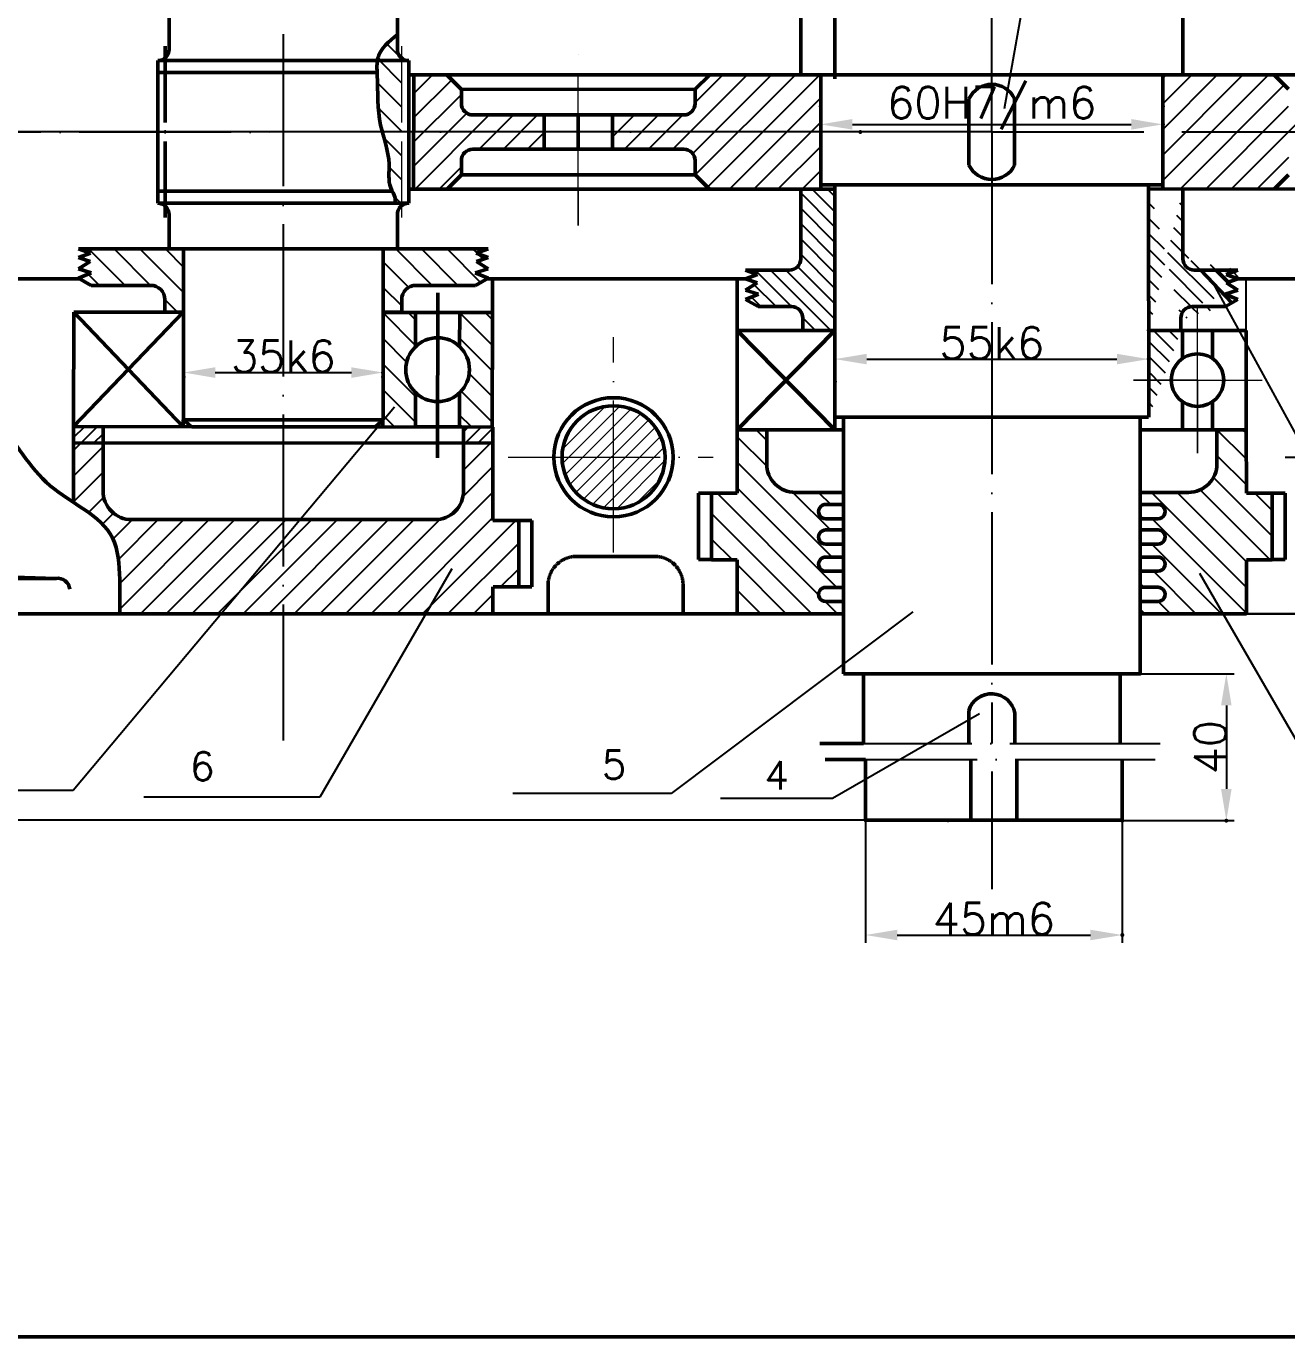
# Model space of a CAD drawing. Header units: millimetres. Extents: x -2231 to 8785, y -478 to 13097.
# Drawn here: x 9 to 1999, y -478 to 1590 of the extents above; entities that cross this region are included whole.
import ezdxf

# ---------------------------------------------------------------- set-up
doc = ezdxf.new("R2010")
doc.units = ezdxf.units.MM
doc.linetypes.add('ACAD_ISO04W100', pattern=[30, 24, -3, 0, -3])
doc.layers.add('11', color=7, linetype='Continuous')
doc.styles.get("Standard").update_dxf_attribs({"font": 'txt', "bigfont": 'gbcbig.shx'})
doc.dimstyles.new('ISO-25', dxfattribs={"dimtxt": 50, "dimasz": 50, "dimexe": 12.5, "dimexo": 0.625, "dimtad": 1, "dimtxsty": 'Standard', "dimcen": 2.5, "dimadec": 0, "dimazin": 0, "dimtfac": 1, "dimtmove": 0, "dimatfit": 3, "dimfxl": 1, "dimarcsym": 0})
pattern_1 = [(45, (-1785.777, 222.9), (-20.20558, 20.20558), [])]
pattern_2 = [(135, (-1785.777, 222.9), (-12.123346, -12.123346), [])]
pattern_3 = [(135, (-1785.777, 222.9), (-20.20558, -20.20558), [])]
pattern_4 = [(45, (-1785.777, 222.9), (-10.10279, 10.10279), [])]

# ---------------------------------------------------------------- blocks, each defined once
blk = doc.blocks.new('*D9')
at = {"color": 0, "lineweight": -2, "ltscale": 5, "transparency": 16777216}
for p, q in [((301, 2367.4), (-1380.7, 2367.4)), ((-1368.2, 2317.4), (-1368.2, 1473.3)), ((-1125.3, 1423.3), (-1380.7, 1423.3))]:
    blk.add_line(p, q, dxfattribs=at)
at = {"color": 0, "lineweight": 50, "ltscale": 5, "transparency": 16777216}
for points in [[(-1376.6, 2317.4), (-1359.9, 2317.4), (-1368.2, 2367.4)], [(-1376.6, 1473.3), (-1359.9, 1473.3), (-1368.2, 1423.3)]]:
    blk.add_solid(points, dxfattribs=at)
at = {"layer": '11', "color": 0, "lineweight": 50, "ltscale": 5, "transparency": 16777216}
for p in [(301.7, 2367.4), (-1368.2, 1423.3), (-1124.7, 1423.3)]:
    blk.add_point(p, dxfattribs=at)
at = {"color": 0, "ltscale": 5, "transparency": 16777216, "insert": (-1393.9, 1895.3), "char_height": 50, "attachment_point": 5, "rotation": 90}
blk.add_mtext('135', dxfattribs=at)
blk = doc.blocks.new('*D10')
at = {"color": 0, "lineweight": -2, "ltscale": 5, "transparency": 16777216}
for p, q in [((1324.9, 1423.6), (-1378.5, 1423.6)), ((-1366, 387.4), (-1366, 1373.6)), ((1463.6, 337.4), (-1378.5, 337.4))]:
    blk.add_line(p, q, dxfattribs=at)
at = {"color": 0, "lineweight": 50, "ltscale": 5, "transparency": 16777216}
for points in [[(-1374.3, 1373.6), (-1357.7, 1373.6), (-1366, 1423.6)], [(-1374.3, 387.4), (-1357.7, 387.4), (-1366, 337.4)]]:
    blk.add_solid(points, dxfattribs=at)
at = {"layer": '11', "color": 0, "lineweight": 50, "ltscale": 5, "transparency": 16777216}
for p in [(-1366, 1423.6), (1325.5, 1423.6), (1464.2, 337.4)]:
    blk.add_point(p, dxfattribs=at)
at = {"color": 0, "ltscale": 5, "transparency": 16777216, "insert": (-1391.6, 880.5), "char_height": 50, "attachment_point": 5, "rotation": 90}
blk.add_mtext('160', dxfattribs=at)
blk = doc.blocks.new('*D12')
at = {"color": 0, "lineweight": -2, "ltscale": 5, "transparency": 16777216}
for p, q in [((1333.9, 336.8), (1333.9, 143.8)), ((1738.9, 336.8), (1738.9, 143.8)), ((1383.9, 156.3), (1688.9, 156.3))]:
    blk.add_line(p, q, dxfattribs=at)
at = {"color": 0, "lineweight": 50, "ltscale": 5, "transparency": 16777216}
for points in [[(1383.9, 164.6), (1383.9, 148), (1333.9, 156.3)], [(1688.9, 164.6), (1688.9, 148), (1738.9, 156.3)]]:
    blk.add_solid(points, dxfattribs=at)
at = {"layer": '11', "color": 0, "lineweight": 50, "ltscale": 5, "transparency": 16777216}
for p in [(1333.9, 337.4), (1738.9, 337.4), (1738.9, 156.3)]:
    blk.add_point(p, dxfattribs=at)
at = {"color": 0, "ltscale": 5, "transparency": 16777216, "insert": (1536.4, 181.9), "char_height": 50, "attachment_point": 5}
blk.add_mtext('45m6', dxfattribs=at)
blk = doc.blocks.new('*D13')
at = {"color": 0, "lineweight": -2, "ltscale": 5, "transparency": 16777216}
for p, q in [((1767.8, 568.5), (1915.8, 568.5)), ((1903.3, 518.5), (1903.3, 386.9)), ((1739.5, 336.9), (1915.8, 336.9))]:
    blk.add_line(p, q, dxfattribs=at)
at = {"color": 0, "lineweight": 50, "ltscale": 5, "transparency": 16777216}
for points in [[(1894.9, 518.5), (1911.6, 518.5), (1903.3, 568.5)], [(1894.9, 386.9), (1911.6, 386.9), (1903.3, 336.9)]]:
    blk.add_solid(points, dxfattribs=at)
at = {"layer": '11', "color": 0, "lineweight": 50, "ltscale": 5, "transparency": 16777216}
for p in [(1767.2, 568.5), (1738.9, 336.9), (1903.3, 336.9)]:
    blk.add_point(p, dxfattribs=at)
at = {"color": 0, "ltscale": 5, "transparency": 16777216, "insert": (1877.6, 452.7), "char_height": 50, "attachment_point": 5, "rotation": 90}
blk.add_mtext('40', dxfattribs=at)
blk = doc.blocks.new('*D14')
at = {"color": 0, "lineweight": -2, "ltscale": 5, "transparency": 16777216}
for p, q in [((1780.7, 1109.7), (1780.7, 1052.6)), ((1285.7, 1030), (1285.7, 1077.6)), ((1335.7, 1065.1), (1730.7, 1065.1))]:
    blk.add_line(p, q, dxfattribs=at)
at = {"color": 0, "lineweight": 50, "ltscale": 5, "transparency": 16777216}
for points in [[(1335.7, 1073.4), (1335.7, 1056.8), (1285.7, 1065.1)], [(1730.7, 1073.4), (1730.7, 1056.8), (1780.7, 1065.1)]]:
    blk.add_solid(points, dxfattribs=at)
at = {"layer": '11', "color": 0, "lineweight": 50, "ltscale": 5, "transparency": 16777216}
for p in [(1780.7, 1110.3), (1780.7, 1065.1), (1285.7, 1029.3)]:
    blk.add_point(p, dxfattribs=at)
at = {"color": 0, "ltscale": 5, "transparency": 16777216, "insert": (1533.2, 1090.7), "char_height": 50, "attachment_point": 5}
blk.add_mtext('55k6', dxfattribs=at)
blk = doc.blocks.new('*D15')
at = {"color": 0, "lineweight": -2, "ltscale": 5, "transparency": 16777216}
for p, q in [((1263.1, 1463.5), (1263.1, 1423)), ((1803.2, 1463.5), (1803.2, 1423)), ((1313.1, 1435.5), (1753.2, 1435.5))]:
    blk.add_line(p, q, dxfattribs=at)
at = {"color": 0, "lineweight": 50, "ltscale": 5, "transparency": 16777216}
for points in [[(1313.1, 1443.9), (1313.1, 1427.2), (1263.1, 1435.5)], [(1753.2, 1443.9), (1753.2, 1427.2), (1803.2, 1435.5)]]:
    blk.add_solid(points, dxfattribs=at)
at = {"layer": '11', "color": 0, "lineweight": 50, "ltscale": 5, "transparency": 16777216}
for p in [(1263.1, 1464.1), (1803.2, 1464.1), (1803.2, 1435.5)]:
    blk.add_point(p, dxfattribs=at)
at = {"color": 0, "ltscale": 5, "transparency": 16777216, "insert": (1533.1, 1461.2), "char_height": 50, "attachment_point": 5}
blk.add_mtext('60H7/m6', dxfattribs=at)
blk = doc.blocks.new('*D19')
at = {"color": 0, "lineweight": -2, "ltscale": 5, "transparency": 16777216}
for p, q in [((257.6, 1037.7), (257.6, 1056.4)), ((572.6, 1037.7), (572.6, 1056.4)), ((307.6, 1043.9), (522.6, 1043.9))]:
    blk.add_line(p, q, dxfattribs=at)
at = {"color": 0, "lineweight": 50, "ltscale": 5, "transparency": 16777216}
for points in [[(307.6, 1052.2), (307.6, 1035.5), (257.6, 1043.9)], [(522.6, 1052.2), (522.6, 1035.5), (572.6, 1043.9)]]:
    blk.add_solid(points, dxfattribs=at)
at = {"layer": '11', "color": 0, "lineweight": 50, "ltscale": 5, "transparency": 16777216}
for p in [(257.6, 1037), (572.6, 1043.9), (572.6, 1037)]:
    blk.add_point(p, dxfattribs=at)
at = {"color": 0, "ltscale": 5, "transparency": 16777216, "insert": (415.1, 1069.5), "char_height": 50, "attachment_point": 5}
blk.add_mtext('35k6', dxfattribs=at)

msp = doc.modelspace()

# ---------------------------------------------------------------- hatches: boundary and pattern name
h = msp.add_hatch()
h.set_pattern_fill('ANSI31', color=256, scale=9, angle=90, style=0)
h.set_pattern_definition(pattern_3)
h.paths.add_polyline_path([(624.239, 1761.984, -0.20474379), (608.703, 1798.335, -0.20474379), (624.239, 1834.685), (624.239, 1888.722), (572.572, 1888.722), (572.572, 1878.057), (572.572, 1707.947), (624.239, 1707.947)])
h.paths.add_polyline_path([(745.42, 1888.722), (693.752, 1888.722), (693.752, 1834.685, -0.20474379), (709.289, 1798.335, -0.20474379), (693.752, 1761.984), (693.752, 1707.947), (745.42, 1707.947)])
h.paths.add_polyline_path([(623.926, 1138.827), (572.572, 1138.883), (572.572, 969.057), (572.071, 968.636), (572.059, 958.109), (623.726, 958.052), (623.786, 1012.089, -0.20445675), (608.29, 1048.401, -0.20503085), (623.866, 1084.79)])
h.paths.add_polyline_path([(693.379, 1084.713, -0.20445675), (708.875, 1048.401, -0.20503085), (693.299, 1012.012), (693.239, 957.975), (696.646, 957.972), (744.907, 957.918), (745.106, 1138.693), (693.439, 1138.75)])
h = msp.add_hatch()
h.set_pattern_fill('_USER', color=256, scale=27, angle=135, style=0, pattern_type=0)
h.set_pattern_definition([(135, (-1785.777, 222.9), (-19.09188, -19.09188), [])])
edge = h.paths.add_edge_path()
edge.add_line((595.072, 1554.057), (595.072, 1577.333))
edge.add_spline(control_points=[(595.072, 1577.333), (581.93, 1566.489), (567.245, 1554.372), (563.788, 1537.832), (563.522, 1536.057)], knot_values=[0, 0, 0, 0, 52.44302495, 58.59660514, 58.59660514, 58.59660514, 58.59660514], degree=3, periodic=0)
edge.add_line((563.522, 1536.057), (601.611, 1536.057))
edge.add_line((601.611, 1536.057), (601.611, 1540.177))
edge.add_arc((613.072, 1554.057), 18, 180, 230.454343, ccw=False)
edge = h.paths.add_edge_path()
edge.add_line((601.611, 1536.057), (563.522, 1536.057))
edge.add_spline(control_points=[(563.522, 1536.057), (562.439, 1528.828), (564.813, 1493.429), (563.112, 1456.17), (570.302, 1427.154), (571.259, 1423.557)], knot_values=[58.59660514, 58.59660514, 58.59660514, 58.59660514, 83.65531698, 171.44899081, 183.88219599, 183.88219599, 183.88219599, 183.88219599], degree=3, periodic=0)
edge.add_line((571.259, 1423.557), (601.611, 1423.557))
edge.add_line((601.611, 1423.557), (601.611, 1536.057))
edge = h.paths.add_edge_path()
edge.add_line((601.611, 1423.478), (588.142, 1423.476))
edge.add_line((588.142, 1423.476), (571.281, 1423.474))
edge.add_spline(control_points=[(571.281, 1423.474), (575.697, 1406.879), (585.673, 1378.318), (578.967, 1341.012), (592.261, 1322.625), (591.601, 1313.9), (591.386, 1311.057)], knot_values=[183.97742462, 183.97742462, 183.97742462, 183.97742462, 241.33927425, 283.01457457, 302.31722698, 311.64951297, 311.64951297, 311.64951297, 311.64951297], degree=3, periodic=0)
edge.add_line((591.386, 1311.057), (601.611, 1311.057))
edge.add_line((601.611, 1311.057), (601.611, 1423.478))
h = msp.add_hatch()
h.set_pattern_fill('_USER', color=256, scale=27, angle=45, style=0, pattern_type=0)
h.set_pattern_definition([(45, (-1785.777, 222.9), (-19.09188, 19.09188), [])])
h.paths.add_polyline_path([(1263.109, 1513.41), (1263.131, 1423.491), (934.631, 1423.41), (934.624, 1450.41), (1047.13, 1450.438, 0.41421356), (1065.126, 1468.442), (1065.12, 1490.862), (1087.615, 1513.367)])
h.paths.add_polyline_path([(1263.131, 1423.491), (1263.153, 1333.41), (1087.659, 1333.367), (1065.153, 1355.862), (1065.148, 1378.472, 0.41421356), (1047.143, 1396.468), (934.637, 1396.44), (934.631, 1423.41)])
h.paths.add_polyline_path([(696.114, 1468.38, 0.41414194), (714.114, 1450.384), (826.624, 1450.384), (826.631, 1423.384), (620.724, 1423.334), (620.959, 1513.39), (673.539, 1513.253), (696.108, 1490.694)])
h.paths.add_polyline_path([(673.66, 1333.266), (669.164, 1333.265), (620.49, 1333.392), (620.724, 1423.334), (826.631, 1423.384), (826.637, 1396.414), (714.132, 1396.386, 0.41421356), (696.136, 1378.382), (696.141, 1355.631)])
h = msp.add_hatch()
h.set_pattern_fill('ANSI31', color=256, scale=9, style=0)
h.set_pattern_definition(pattern_1)
h.paths.add_polyline_path([(1803.153, 1513.476), (1803.153, 1423.557), (2131.653, 1423.557), (2131.653, 1450.557), (2019.147, 1450.557, -0.41421356), (2001.147, 1468.557), (2001.147, 1490.976), (1978.647, 1513.476)])
h.paths.add_polyline_path([(1803.153, 1423.557), (1803.153, 1333.476), (1978.647, 1333.476), (2001.147, 1355.976), (2001.147, 1378.586, -0.41421356), (2019.147, 1396.586), (2131.653, 1396.586), (2131.653, 1423.557)])
h.paths.add_polyline_path([(2370.159, 1468.584, -0.41414194), (2352.163, 1450.584), (2239.653, 1450.557), (2239.653, 1423.557), (2445.56, 1423.557), (2445.303, 1513.614), (2392.723, 1513.463), (2370.159, 1490.899)])
h.paths.add_polyline_path([(2392.646, 1333.476), (2397.142, 1333.476), (2445.816, 1333.615), (2445.56, 1423.557), (2239.653, 1423.557), (2239.653, 1396.586), (2352.159, 1396.586, -0.41421356), (2370.159, 1378.586), (2370.159, 1355.835)])
h = msp.add_hatch()
h.set_pattern_fill('ANSI31', color=256, scale=5.4, angle=90, style=0)
h.set_pattern_definition(pattern_2)
h.paths.add_polyline_path([(1285.653, 1333.476), (1231.626, 1333.476), (1231.626, 1243.64), (1231.626, 1223.457, -0.41421356), (1213.625, 1205.458), (1144.671, 1205.46), (1163.3, 1198.679), (1144.671, 1191.796), (1162.785, 1185.302), (1144.671, 1173.989), (1164.856, 1167.425), (1144.67, 1159.275), (1164.426, 1147.855), (1216.917, 1147.854, -0.41421356), (1234.917, 1129.853), (1234.916, 1110.286), (1285.653, 1110.284)])
h = msp.add_hatch()
h.set_pattern_fill('ANSI31', color=256, scale=5.4, angle=90, style=0)
h.set_pattern_definition(pattern_2)
h.paths.add_polyline_path([(1921.678, 1159.37), (1901.925, 1147.945)])
h.paths.add_polyline_path([(1921.674, 1174.084), (1901.49, 1167.516)], flags=17)
edge = h.paths.add_edge_path()
edge.add_line((1780.749, 1110.345), (1831.444, 1110.358))
edge.add_line((1780.741, 973.537), (1780.651, 1340.069))
edge.add_line((1831.439, 1129.926), (1831.444, 1110.358))
edge.add_arc((1849.439, 1129.931), 18, 90.015517, 180.015517)
edge.add_line((1901.925, 1147.945), (1849.434, 1147.931))
edge.add_line((1901.49, 1167.516), (1921.678, 1159.37))
edge.add_line((1903.557, 1185.393), (1921.674, 1174.084))
edge.add_line((1921.669, 1191.891), (1903.557, 1185.393))
edge.add_line((1903.038, 1198.769), (1921.669, 1191.891))
edge.add_line((1921.666, 1205.555), (1903.038, 1198.769))
edge.add_line((1852.712, 1205.536), (1921.666, 1205.555))
edge.add_arc((1852.707, 1223.536), 18, 180.015517, 270.015517)
edge.add_line((1834.702, 1243.714), (1834.707, 1223.531))
edge.add_line((1834.702, 1243.714), (1834.68, 1333.55))
h = msp.add_hatch()
h.set_pattern_fill('ANSI31', color=256, scale=9, angle=90, style=0)
h.set_pattern_definition(pattern_3)
h.paths.add_polyline_path([(257.572, 1239.057), (183.371, 1239.057), (182.199, 1239.057), (91.943, 1239.057), (110.572, 1232.276), (91.943, 1225.393), (110.057, 1218.9), (91.943, 1207.586), (112.129, 1201.023), (91.943, 1192.871), (111.699, 1181.453), (115.445, 1181.453), (205.7, 1181.453, -0.41421356), (228.2, 1158.953), (228.2, 1139.263), (257.258, 1139.231), (257.197, 1139.166), (257.572, 1139.166)])
h.paths.add_polyline_path([(720.087, 1218.9), (738.201, 1225.393), (719.571, 1232.276), (738.201, 1239.057), (647.945, 1239.057), (578.991, 1239.057), (572.572, 1239.057), (572.572, 1139.166), (601.943, 1139.166), (601.943, 1158.953, -0.41421356), (624.443, 1181.453), (714.699, 1181.453), (718.445, 1181.453), (738.201, 1192.871), (718.015, 1201.023), (738.201, 1207.586)])
at = {"lineweight": 20, "ltscale": 5}
h = msp.add_hatch(dxfattribs=at)
h.set_pattern_fill('ANSI31', color=256, scale=5, style=0)
h.paths.add_polyline_path([(936.231, 991.471, 0.41421356), (854.955, 910.195), (936.231, 910.195)])
h.paths.add_polyline_path([(936.231, 910.195), (1017.506, 910.195, 0.41421356), (936.231, 991.471)])
h.paths.add_polyline_path([(936.231, 828.92, 0.41421356), (1017.506, 910.195), (936.231, 910.195)])
h.paths.add_polyline_path([(936.231, 828.92), (936.231, 910.195), (854.955, 910.195, 0.41421356)])
h = msp.add_hatch()
h.set_pattern_fill('ANSI31', color=256, scale=4.5, style=0)
h.set_pattern_definition(pattern_4)
h.paths.add_polyline_path([(84.211, 958.647), (84.198, 932.778), (130.614, 932.754), (130.627, 958.595)])
h = msp.add_hatch()
h.set_pattern_fill('ANSI31', color=256, scale=4.5, style=0)
h.set_pattern_definition(pattern_4)
h.paths.add_polyline_path([(745.933, 957.919), (744.907, 957.918), (699.517, 957.968), (699.53, 932.46), (745.946, 932.437)])
h = msp.add_hatch()
h.set_pattern_fill('ANSI31', color=256, scale=9, angle=90, style=0)
h.set_pattern_definition(pattern_3)
h.paths.add_polyline_path([(1935.346, 748.402), (1975.487, 748.412), (1975.459, 853.423), (1934.869, 853.412), (1934.842, 953.56), (1888.427, 953.549), (1888.44, 899.791, -0.41428519), (1843.44, 854.78), (1767.197, 854.78), (1767.197, 835.67), (1794.644, 835.67, -1.0374094), (1795.397, 813.225), (1767.197, 813.225), (1767.197, 795.59), (1794.644, 795.59, -1.0374094), (1795.397, 773.144), (1767.197, 773.144), (1767.197, 752.765), (1794.644, 752.765, -1.0374094), (1795.397, 730.319), (1767.197, 730.319), (1767.197, 704.998), (1794.644, 704.998, -1.0374094), (1795.397, 682.552), (1767.197, 682.552), (1767.197, 663.276), (1935.369, 663.276)])
h.paths.add_polyline_path([(1131.103, 748.303), (1131.1, 663.177), (1299.197, 663.218), (1299.197, 682.495), (1271.068, 682.488, -1.0374094), (1271.816, 704.934), (1299.197, 704.94), (1299.197, 730.262), (1271.057, 730.255, -1.0374094), (1271.804, 752.701), (1299.197, 752.707), (1299.197, 773.087), (1271.046, 773.08, -1.0374094), (1271.793, 795.526), (1299.197, 795.533), (1299.197, 813.167), (1271.036, 813.161, -1.0374094), (1271.784, 835.606), (1299.197, 835.613), (1299.197, 854.723), (1222.983, 854.704, -0.41428519), (1177.972, 899.704), (1177.972, 953.462), (1131.557, 953.462), (1131.554, 853.314), (1090.964, 853.315), (1090.962, 748.304)])
h = msp.add_hatch()
h.set_pattern_fill('ANSI31', color=256, scale=9, style=0)
h.set_pattern_definition(pattern_1)
h.paths.add_polyline_path([(786.562, 810.516), (745.972, 810.495), (745.984, 858.499), (745.946, 932.437), (699.53, 932.46), (699.543, 904.866), (699.532, 856.862, -0.41428519), (654.543, 811.84), (578.3, 811.822), (415.072, 811.822), (415.072, 663.002), (745.934, 663.083), (745.912, 705.484), (786.616, 705.505)])
edge = h.paths.add_edge_path()
edge.add_line((157.158, 674.502), (157.015, 662.939))
edge.add_line((157.015, 662.939), (415.072, 663.002))
edge.add_line((415.072, 663.002), (415.072, 811.822))
edge.add_line((415.072, 811.822), (251.844, 811.822))
edge.add_line((251.844, 811.822), (175.601, 811.84))
edge.add_arc((175.612, 856.84), 45, 179.971976, 269.985988, ccw=False)
edge.add_line((130.612, 856.862), (130.6, 904.866))
edge.add_line((130.6, 904.866), (130.614, 932.754))
edge.add_line((130.614, 932.754), (84.198, 932.778))
edge.add_line((84.198, 932.778), (84.16, 858.499))
edge.add_line((84.16, 858.499), (84.165, 838.972))
edge.add_line((84.165, 838.972), (89.973, 835.186))
edge.add_line((89.973, 835.186), (100.132, 828.433))
edge.add_line((100.132, 828.433), (109.947, 821.512))
edge.add_line((109.947, 821.512), (119.224, 814.287))
edge.add_line((119.224, 814.287), (127.769, 806.622))
edge.add_line((127.769, 806.622), (135.386, 798.379))
edge.add_line((135.386, 798.379), (141.882, 789.424))
edge.add_line((141.882, 789.424), (147.064, 779.621))
edge.add_line((147.064, 779.621), (150.892, 768.96))
edge.add_line((150.892, 768.96), (153.567, 757.626))
edge.add_line((153.567, 757.626), (155.312, 745.825))
edge.add_line((155.312, 745.825), (156.347, 733.758))
edge.add_line((156.347, 733.758), (156.896, 721.63))
edge.add_line((156.896, 721.63), (157.171, 709.63))
edge.add_line((157.171, 709.63), (157.278, 697.804))
edge.add_line((157.278, 697.804), (157.26, 686.11))
edge.add_line((157.26, 686.11), (157.158, 674.502))

# ---------------------------------------------------------------- linework, layer by layer
at = {"ltscale": 5}
for p, q in [((1553.357, 1460.408), (1742.623, 2533.788)), ((1882.586, 1184.594), (2322.3, 378.581)), ((590.741, 989.014), (83.374, 384.358)), ((681.206, 734.231), (472.983, 373.579)), ((1860.883, 727.428), (2056.798, 388.095)), ((1408.656, 666.348), (1027.256, 379.422)), ((1513.814, 505.568), (1281.911, 371.679)), ((83.374, 384.358), (-212.033, 384.358)), ((472.983, 373.579), (194.76, 373.579)), ((1027.256, 379.422), (777.214, 379.422)), ((1281.911, 371.679), (1105.087, 371.679))]:
    msp.add_line(p, q, dxfattribs=at)
at = {"linetype": 'ACAD_ISO04W100', "ltscale": 10}
for p, q in [((1533.142, 1423.592), (1533.019, 2428.835)), ((415.072, 1878.057), (415.072, 463.297)), ((1533.142, 1423.592), (-1226.693, 1423.254)), ((1533.142, 1423.592), (3244.841, 1423.592)), ((1533.142, 1423.592), (1533.142, 458.475)), ((1996.18, 910.195), (2319.902, 910.195)), ((1261.573, 458.475), (1798.847, 458.475)), ((1270.061, 433.163), (1791.125, 433.163)), ((1533.142, 414.56), (1533.142, 228.722))]:
    msp.add_line(p, q, dxfattribs=at)
at = {"lineweight": 50}
for p, q in [((1285.653, 1873.637), (1285.653, 1507.105)), ((235.072, 1554.057), (235.072, 1608.057)), ((595.072, 1608.057), (595.072, 1554.057)), ((1231.631, 1603.476), (1231.631, 1513.476)), ((1834.631, 1513.476), (1834.631, 1603.476)), ((217.072, 1536.057), (217.072, 1536.057)), ((217.072, 1536.057), (217.072, 1423.557)), ((217.072, 1536.057), (613.072, 1536.057)), ((613.072, 1311.057), (613.072, 1536.057)), ((613.072, 1536.057), (613.072, 1536.057)), ((2397.142, 1513.476), (613.072, 1513.476)), ((620.959, 1513.39), (620.49, 1333.392)), ((696.108, 1490.694), (673.539, 1513.253)), ((696.108, 1490.694), (673.539, 1513.253)), ((1087.615, 1513.367), (1065.12, 1490.862)), ((1087.615, 1513.367), (1065.12, 1490.862)), ((1065.147, 1513.476), (2001.147, 1513.476)), ((1533.131, 1513.476), (1231.631, 1513.476)), ((1231.631, 1513.476), (1834.631, 1513.476)), ((1263.109, 1513.41), (1263.153, 1333.41)), ((1263.153, 1333.476), (1263.153, 1513.476)), ((1263.153, 1513.476), (1803.153, 1513.476)), ((1330.642, 1513.476), (1735.642, 1513.476)), ((1735.642, 1513.476), (1735.642, 1513.476)), ((1803.153, 1513.476), (1803.153, 1333.476)), ((1978.647, 1513.476), (2001.147, 1490.976)), ((1065.12, 1490.862), (696.108, 1490.694)), ((1065.12, 1490.862), (696.108, 1490.694)), ((696.114, 1468.38), (696.108, 1490.694)), ((696.114, 1468.38), (696.108, 1490.694)), ((1065.126, 1468.442), (1065.12, 1490.862)), ((1065.126, 1468.442), (1065.12, 1490.862)), ((826.624, 1450.384), (714.114, 1450.384)), ((826.624, 1450.384), (714.114, 1450.384)), ((1047.13, 1450.438), (826.624, 1450.384)), ((1047.13, 1450.438), (826.624, 1450.384)), ((826.624, 1450.384), (934.624, 1450.41)), ((826.624, 1450.384), (934.624, 1450.41)), ((826.637, 1396.384), (826.624, 1450.384)), ((826.637, 1396.384), (826.624, 1450.384)), ((880.631, 1423.397), (880.624, 1450.397)), ((880.624, 1450.397), (880.637, 1396.397)), ((880.631, 1423.397), (880.624, 1450.397)), ((880.624, 1450.397), (880.637, 1396.397)), ((934.624, 1450.41), (934.637, 1396.41)), ((934.624, 1450.41), (934.637, 1396.41)), ((217.072, 1423.557), (217.072, 1311.057)), ((714.132, 1396.386), (1047.143, 1396.468)), ((714.132, 1396.386), (1047.143, 1396.468)), ((934.637, 1396.41), (826.637, 1396.384)), ((934.637, 1396.41), (826.637, 1396.384)), ((880.637, 1396.397), (934.637, 1396.41)), ((880.637, 1396.397), (934.637, 1396.41)), ((696.136, 1378.382), (696.141, 1355.631)), ((696.136, 1378.382), (696.141, 1355.631)), ((1065.148, 1378.472), (1065.153, 1355.862)), ((1065.148, 1378.472), (1065.153, 1355.862)), ((673.647, 1333.253), (696.141, 1355.631)), ((673.647, 1333.253), (696.141, 1355.631)), ((696.141, 1355.631), (1065.153, 1355.862)), ((696.141, 1355.631), (1065.153, 1355.862)), ((1087.659, 1333.367), (1065.153, 1355.862)), ((1087.659, 1333.367), (1065.153, 1355.862)), ((1978.647, 1333.476), (2001.147, 1355.976)), ((613.072, 1333.476), (1285.653, 1333.476)), ((1231.626, 1243.64), (1231.626, 1333.476)), ((1263.153, 1340.008), (1803.153, 1340.008)), ((1285.653, 973.476), (1285.653, 1340.008)), ((1780.741, 973.537), (1780.651, 1340.069)), ((1780.653, 1333.476), (2455.664, 1333.643)), ((1834.702, 1243.714), (1834.68, 1333.55)), ((1834.702, 1243.714), (1834.68, 1333.55)), ((217.072, 1311.057), (613.072, 1311.057)), ((217.072, 1311.057), (217.072, 1311.057)), ((217.072, 1311.057), (613.072, 1311.057)), ((613.072, 1311.057), (613.072, 1311.057)), ((235.072, 1293.057), (235.072, 1239.057)), ((595.072, 1239.057), (595.072, 1293.057)), ((1231.626, 1243.64), (1231.626, 1223.457)), ((1834.702, 1243.714), (1834.707, 1223.531)), ((91.943, 1239.057), (110.572, 1232.276)), ((182.199, 1239.057), (91.943, 1239.057)), ((110.572, 1232.276), (91.943, 1225.393)), ((91.943, 1225.393), (110.057, 1218.9)), ((251.152, 1239.057), (182.199, 1239.057)), ((257.572, 1239.057), (183.371, 1239.057)), ((235.072, 1239.057), (595.072, 1239.057)), ((415.072, 1239.057), (257.572, 1239.057)), ((257.572, 1239.057), (257.572, 969.057)), ((572.572, 969.057), (572.572, 1239.057)), ((572.572, 1239.057), (646.772, 1239.057)), ((578.991, 1239.057), (647.945, 1239.057)), ((647.945, 1239.057), (738.201, 1239.057)), ((738.201, 1239.057), (719.571, 1232.276)), ((719.571, 1232.276), (738.201, 1225.393)), ((738.201, 1225.393), (720.087, 1218.9)), ((110.057, 1218.9), (91.943, 1207.586)), ((91.943, 1207.586), (112.129, 1201.023)), ((112.129, 1201.023), (91.943, 1192.871)), ((738.201, 1207.586), (718.015, 1201.023)), ((718.015, 1201.023), (738.201, 1192.871)), ((720.087, 1218.9), (738.201, 1207.586)), ((1213.625, 1205.458), (1144.671, 1205.46)), ((1144.671, 1205.46), (1163.3, 1198.679)), ((1852.712, 1205.536), (1921.666, 1205.555)), ((1862.806, 1205.539), (1911.802, 1153.657)), ((1887.189, 1205.545), (1906.342, 1186.392)), ((1921.666, 1205.555), (1903.038, 1198.769)), ((93.64, 1191.891), (-250.392, 1191.891)), ((91.943, 1192.871), (111.699, 1181.453)), ((111.699, 1181.453), (115.445, 1181.453)), ((205.7, 1181.453), (115.445, 1181.453)), ((624.443, 1181.453), (714.699, 1181.453)), ((718.445, 1181.453), (714.699, 1181.453)), ((738.201, 1192.871), (718.445, 1181.453)), ((1144.928, 1191.891), (736.504, 1191.891)), ((745.106, 1138.693), (745.106, 1191.891)), ((1131.561, 1110.288), (1131.561, 1191.891)), ((1163.3, 1198.679), (1144.671, 1191.796)), ((1144.671, 1191.796), (1162.785, 1185.302)), ((1162.785, 1185.302), (1144.671, 1173.989)), ((1903.038, 1198.769), (1921.669, 1191.891)), ((1921.669, 1191.891), (1903.557, 1185.393)), ((1903.557, 1185.393), (1921.674, 1174.084)), ((1921.669, 1191.891), (2595.426, 1191.891)), ((2595.426, 1191.891), (1921.669, 1191.891)), ((227.909, 1159.05), (227.887, 1139.263)), ((228.2, 1158.953), (228.2, 1139.166)), ((601.943, 1158.953), (601.943, 1139.166)), ((658.716, 1169.668), (658.429, 909.432)), ((1164.856, 1167.425), (1144.67, 1159.275)), ((1144.67, 1159.275), (1164.426, 1147.855)), ((1144.671, 1173.989), (1164.856, 1167.425)), ((1921.674, 1174.084), (1901.49, 1167.516)), ((1921.674, 1174.084), (1901.49, 1167.516)), ((1901.49, 1167.516), (1921.678, 1159.37)), ((1921.678, 1159.37), (1901.925, 1147.945)), ((1921.678, 1159.37), (1901.925, 1147.945)), ((84.411, 1139.421), (84.211, 958.647)), ((84.411, 1139.421), (84.211, 958.647)), ((84.211, 958.647), (257.258, 1139.231)), ((257.258, 1139.231), (84.411, 1139.421)), ((257.059, 958.456), (84.411, 1139.421)), ((227.887, 1139.263), (257.258, 1139.231)), ((228.2, 1139.166), (257.572, 1139.166)), ((601.63, 1138.851), (572.258, 1138.884)), ((601.63, 1138.851), (572.258, 1138.884)), ((572.258, 1138.884), (745.106, 1138.693)), ((601.943, 1139.166), (572.572, 1139.166)), ((623.866, 1084.79), (623.926, 1138.827)), ((693.379, 1084.713), (693.439, 1138.75)), ((745.106, 1138.693), (744.907, 957.918)), ((745.106, 1138.693), (744.907, 957.918)), ((1164.426, 1147.855), (1216.917, 1147.854)), ((1901.925, 1147.945), (1849.434, 1147.931)), ((1234.917, 1129.853), (1234.916, 1110.286)), ((1831.439, 1129.926), (1831.444, 1110.358)), ((1131.561, 1110.288), (1131.557, 953.462)), ((1285.612, 1110.284), (1131.557, 953.462)), ((1285.612, 1110.284), (1131.561, 1110.288)), ((1131.561, 1110.288), (1285.653, 953.462)), ((1234.916, 1110.286), (1285.612, 1110.284)), ((1780.749, 1110.345), (1934.799, 1110.386)), ((1780.749, 1110.345), (1831.444, 1110.358)), ((1834.278, 1110.359), (1834.29, 1066.112)), ((1881.288, 1110.359), (1881.276, 1066.112)), ((1934.799, 1110.386), (1934.842, 953.56)), ((623.786, 1012.089), (623.726, 958.052)), ((693.299, 1012.012), (693.239, 957.975)), ((1834.308, 997.805), (1834.32, 953.535)), ((1881.258, 997.805), (1881.246, 953.535)), ((1285.653, 973.476), (1780.653, 973.476)), ((1285.653, 973.476), (1285.653, 953.462)), ((1533.197, 973.476), (1299.197, 973.476)), ((1299.197, 973.476), (1299.197, 568.476)), ((1767.197, 568.476), (1767.197, 973.476)), ((84.211, 958.647), (84.16, 858.499)), ((84.211, 958.647), (270.559, 958.441)), ((130.627, 958.624), (130.6, 904.866)), ((257.071, 969.121), (257.059, 958.456)), ((257.572, 969.057), (572.572, 969.057)), ((257.572, 969.057), (270.222, 958.442)), ((270.559, 958.441), (558.559, 958.124)), ((415.072, 969.057), (271.072, 969.057)), ((744.907, 957.918), (558.559, 958.124)), ((572.572, 969.057), (559.921, 958.442)), ((572.071, 968.774), (572.059, 958.109)), ((623.726, 958.052), (696.646, 957.972)), ((699.517, 957.968), (699.543, 904.866)), ((744.907, 957.918), (745.933, 957.919)), ((745.933, 957.919), (745.984, 858.499)), ((1131.557, 953.462), (1131.554, 853.314)), ((1131.557, 953.462), (1299.197, 953.462)), ((1177.972, 953.462), (1177.972, 899.704)), ((1934.842, 953.56), (1767.202, 953.519)), ((1888.427, 953.549), (1888.44, 899.791)), ((1934.842, 953.56), (1934.869, 853.412)), ((84.198, 932.778), (745.946, 932.437)), ((130.6, 904.866), (130.612, 856.862)), ((699.543, 904.866), (699.532, 856.862)), ((84.16, 858.499), (84.165, 838.971)), ((745.984, 858.499), (745.972, 810.495)), ((1070.233, 853.316), (1070.231, 748.78)), ((1090.964, 853.315), (1070.233, 853.316)), ((1090.964, 853.315), (1090.962, 748.304)), ((1131.554, 853.314), (1090.964, 853.315)), ((1222.983, 854.704), (1299.226, 854.723)), ((1843.44, 854.78), (1767.197, 854.78)), ((1934.869, 853.412), (1975.459, 853.423)), ((1975.459, 853.423), (1996.19, 853.429)), ((1975.459, 853.423), (1975.487, 748.412)), ((1996.19, 853.429), (1996.218, 748.893)), ((1299.231, 835.613), (1270.206, 835.606)), ((1767.197, 835.67), (1796.221, 835.67)), ((175.601, 811.84), (251.844, 811.822)), ((251.844, 811.822), (415.084, 811.822)), ((578.3, 811.822), (415.06, 811.822)), ((654.543, 811.84), (578.3, 811.822)), ((745.972, 810.495), (786.562, 810.516)), ((786.562, 810.516), (807.293, 810.527)), ((786.562, 810.516), (786.616, 705.505)), ((807.293, 810.527), (807.347, 705.991)), ((1259.761, 824.408), (1259.761, 824.381)), ((1270.965, 813.161), (1299.236, 813.167)), ((1795.468, 813.225), (1767.197, 813.225)), ((1806.669, 824.475), (1806.669, 824.447)), ((1299.24, 795.533), (1270.216, 795.526)), ((1767.197, 795.59), (1796.221, 795.59)), ((1259.771, 784.328), (1259.771, 784.3)), ((1270.974, 773.08), (1299.246, 773.087)), ((1795.468, 773.144), (1767.197, 773.144)), ((1806.669, 784.395), (1806.669, 784.367)), ((1070.231, 748.78), (1090.962, 748.78)), ((1090.962, 748.304), (1131.103, 748.303)), ((1131.103, 748.303), (1131.1, 663.177)), ((1299.251, 752.707), (1270.227, 752.7)), ((1767.197, 752.765), (1796.221, 752.765)), ((1975.487, 748.412), (1935.346, 748.402)), ((1935.346, 748.402), (1935.369, 663.276)), ((1996.218, 748.893), (1975.487, 748.888)), ((1259.781, 741.503), (1259.781, 741.475)), ((1270.985, 730.255), (1299.256, 730.262)), ((1795.468, 730.319), (1767.197, 730.319)), ((1806.669, 741.569), (1806.669, 741.542)), ((745.912, 705.484), (745.934, 662.921)), ((786.616, 705.505), (746.475, 705.484)), ((807.347, 705.991), (786.616, 705.981)), ((1299.263, 704.94), (1270.238, 704.933)), ((1767.197, 704.998), (1796.221, 704.998)), ((1259.793, 693.736), (1259.793, 693.708)), ((1270.996, 682.488), (1299.268, 682.495)), ((1795.468, 682.552), (1767.197, 682.552)), ((1806.669, 693.803), (1806.669, 693.775)), ((1299.197, 663.042), (-608.765, 663.509)), ((84.21, 662.921), (415.084, 662.751)), ((745.934, 662.921), (415.06, 662.751)), ((1131.1, 663.177), (1299.273, 663.218)), ((1935.369, 663.276), (1767.197, 663.276)), ((1299.197, 568.476), (1767.197, 568.476))]:
    msp.add_line(p, q, dxfattribs=at)
at = {"linetype": 'ACAD_ISO04W100', "lineweight": 50, "ltscale": 5}
msp.add_line((228.532, 1558.683), (228.532, 1283.684), dxfattribs=at)
at = {"linetype": 'ACAD_ISO04W100', "lineweight": 20, "ltscale": 5}
msp.add_line((601.611, 1558.683), (601.611, 1283.684), dxfattribs=at)
at = {"linetype": 'ACAD_ISO04W100', "lineweight": 20, "ltscale": 10}
for p, q in [((880.667, 1276.148), (880.596, 1565.362)), ((880.667, 1276.148), (880.596, 1565.362)), ((880.667, 1276.148), (880.596, 1565.362)), ((880.653, 1333.317), (880.667, 1276.148)), ((880.653, 1333.317), (880.667, 1276.148)), ((880.653, 1333.317), (880.667, 1276.148)), ((936.231, 759.764), (936.231, 1099.946)), ((769.934, 910.195), (1093.656, 910.195))]:
    msp.add_line(p, q, dxfattribs=at)
at = {"lineweight": 50, "ltscale": 10}
for p, q in [((415.072, 1517.232), (217.072, 1517.232)), ((415.072, 1329.901), (217.072, 1329.901)), ((-234.577, 727.755), (56.48, 719.07)), ((-257.355, 719.147), (56.48, 719.07)), ((1533.142, 568.476), (1330.642, 568.476)), ((1330.642, 568.476), (1330.642, 458.475)), ((1735.642, 458.475), (1735.642, 568.476)), ((1532.212, 536.972), (1533.142, 536.972)), ((1496.685, 458.475), (1496.685, 510.177)), ((1569.599, 458.475), (1569.599, 506.349)), ((1333.922, 433.163), (1270.061, 433.163)), ((1333.922, 433.163), (1333.922, 337.427)), ((1499.965, 433.163), (1499.965, 337.427)), ((1572.879, 433.163), (1572.879, 337.427)), ((1738.922, 337.427), (1738.922, 433.163)), ((1333.922, 337.427), (1738.922, 337.427))]:
    msp.add_line(p, q, dxfattribs=at)
at = {"lineweight": 50, "ltscale": 5}
for p, q in [((415.072, 1517.232), (563.119, 1517.232)), ((1497.049, 1475.81), (1497.065, 1371.362)), ((1569.224, 1475.816), (1569.224, 1371.367)), ((415.072, 1329.901), (587.337, 1329.901))]:
    msp.add_line(p, q, dxfattribs=at)
at = {"linetype": 'ACAD_ISO04W100', "lineweight": 50}
for p, q in [((1978.647, 1513.476), (705.131, 1513.476)), ((1533.131, 1513.476), (2361.131, 1513.476))]:
    msp.add_line(p, q, dxfattribs=at)
for p, q in [((1285.653, 1333.476), (1285.653, 973.476)), ((1780.741, 973.537), (1780.651, 1340.069)), ((1780.653, 973.476), (1780.653, 1340.008)), ((1780.653, 1333.537), (1780.741, 973.537)), ((1780.653, 973.476), (1780.653, 1333.476)), ((1934.799, 1110.386), (1934.799, 1191.891)), ((1831.444, 1110.358), (1780.749, 1110.345)), ((1831.444, 1110.358), (1780.749, 1110.345)), ((-465.321, 662.787), (1299.197, 663.218)), ((1131.1, 663.177), (-465.321, 662.787))]:
    msp.add_line(p, q)
at = {"lineweight": 20}
for p, q in [((1857.783, 916.429), (1857.783, 1147.933)), ((1857.783, 1031.965), (1756.879, 1031.965)), ((1756.879, 1031.965), (1959.578, 1031.965)), ((1857.783, 1031.965), (1857.783, 916.429))]:
    msp.add_line(p, q, dxfattribs=at)
at = {"linetype": 'ACAD_ISO04W100', "lineweight": 50, "ltscale": 10}
for p, q in [((877.945, 753.734), (1000.955, 753.791)), ((832.987, 663.059), (832.966, 708.714)), ((1045.975, 708.811), (1045.996, 663.156)), ((1330.642, 458.475), (1261.573, 458.475))]:
    msp.add_line(p, q, dxfattribs=at)
at = {"lineweight": 30}
for p, q in [((1767.197, 663.333), (2690.603, 663.559)), ((2342.627, 662.787), (1767.197, 662.927))]:
    msp.add_line(p, q, dxfattribs=at)
at = {"lineweight": 50, "ltscale": 5}
msp.add_lwpolyline([(-2231.009, 6628.119), (8784.668, 6628.119), (8784.668, -477.716), (-2231.009, -477.716)], close=True, dxfattribs=at)
msp.add_lwpolyline([(-2231.009, 6628.119), (8784.668, 6628.119), (8784.668, -477.716), (-2231.009, -477.716)], close=True, dxfattribs=at)
at = {"lineweight": 50}
for centre, radius in [((658.583, 1048.401), 50.293), ((1857.783, 1031.965), 41.448), ((936.231, 910.195), 94.02)]:
    msp.add_circle(centre, radius, dxfattribs=at)
at = {"lineweight": 50, "ltscale": 5}
msp.add_circle((936.231, 910.195), 81.276, dxfattribs=at)
at = {"lineweight": 50}
for centre, radius, start, end in [((217.072, 1554.057), 18, 270, 0), ((613.072, 1554.057), 18, 180, 270), ((714.114, 1468.384), 18, 180.014012, 270), ((714.114, 1468.384), 18, 180.014012, 270), ((1047.126, 1468.438), 18, 270.014012, 0.014012), ((1047.126, 1468.438), 18, 270.014012, 0.014012), ((714.136, 1378.386), 18, 90.014012, 180.014012), ((714.136, 1378.386), 18, 90.014012, 180.014012), ((1047.148, 1378.468), 18, 0.014012, 90.014012), ((1047.148, 1378.468), 18, 0.014012, 90.014012), ((217.072, 1293.057), 18, 0, 90), ((613.072, 1293.057), 18, 90, 180), ((1213.626, 1223.458), 18, 269.998494, 359.998494), ((1852.707, 1223.536), 18, 180.015517, 270.015517), ((205.7, 1158.953), 22.5, 0, 90), ((624.443, 1158.953), 22.5, 90, 180), ((1216.917, 1129.854), 18, 359.998494, 89.998494), ((1849.439, 1129.931), 18, 90.015517, 180.015517), ((1222.972, 899.704), 45, 180, 270.014012), ((1843.44, 899.78), 45, 270, 0.014012), ((175.612, 856.84), 45, 179.971976, 269.985988), ((654.532, 856.84), 45, 270.014012, 0.028024), ((1270.998, 824.397), 11.237, 85.989487, 270.197105), ((1795.432, 824.461), 11.237, 269.816907, 94.024525), ((1271.008, 784.317), 11.237, 85.989487, 270.197105), ((1795.432, 784.381), 11.237, 269.816907, 94.024525), ((1271.018, 741.491), 11.237, 85.989487, 270.197105), ((1795.432, 741.556), 11.237, 269.816907, 94.024525), ((1271.03, 693.725), 11.237, 85.989487, 270.197105), ((1795.432, 693.789), 11.237, 269.816907, 94.024525)]:
    msp.add_arc(centre, radius, start, end, dxfattribs=at)
at = {"lineweight": 50, "ltscale": 5}
for centre, start, end in [((1533.138, 1458.697), 25.378563, 154.630111), ((1533.143, 1388.483), 205.377948, 334.629496)]:
    msp.add_arc(centre, 39.941, start, end, dxfattribs=at)
at = {"linetype": 'ACAD_ISO04W100', "lineweight": 50, "ltscale": 10}
for centre, start, end in [((877.966, 708.734), 90.026221, 180.026221), ((1000.975, 708.791), 0.026221, 90.026221)]:
    msp.add_arc(centre, 45, start, end, dxfattribs=at)
at = {"lineweight": 50, "ltscale": 10}
for centre, radius, start, end in [((58.955, 699.866), 19.362, 6.123342, 97.344192), ((1532.677, 499.406), 37.569, 10.651199, 163.338519)]:
    msp.add_arc(centre, radius, start, end, dxfattribs=at)
at = {"lineweight": 50}
msp.add_spline([(595.072, 1577.333), (564.638, 1541.257), (563.3, 1513.198), (568.65, 1434.365), (582.024, 1372.902), (584.699, 1335.49), (591.386, 1319.456), (591.386, 1311.057)], degree=3, dxfattribs=at)
at = {"lineweight": 50, "ltscale": 10}
msp.add_spline([(-977.477, 1363.504), (-565.48, 1290.754), (-441.794, 1245.736), (-250.392, 1191.891), (-116.082, 1031.826), (-36.108, 964.72), (47.273, 865.35), (145.54, 782.894), (157.002, 717.893), (157.015, 662.939)], degree=3, dxfattribs=at)

# ---------------------------------------------------------------- texts
at = {"ltscale": 5}
for s, p in [('6', (267.925, 399.92)), ('5', (917.698, 402.54)), ('4', (1174.388, 385.724))]:
    msp.add_text(s, height=45, dxfattribs=at).set_placement(p)

# ---------------------------------------------------------------- dimensions: what is measured, and where the dimension line sits
for base, p1, p2, text, picture, middle in [((-1368.234, 1423.267), (301.672, 2367.427), (-1124.699, 1423.267), '135', '*D9', (-1393.859, 1895.347)), ((-1366.004, 1423.566), (1464.192, 337.427), (1325.547, 1423.566), '160', '*D10', (-1391.629, 880.497)), ((1903.261, 336.865), (1767.197, 568.476), (1738.922, 336.865), '40', '*D13', (1877.636, 452.67))]:
    dim = msp.add_linear_dim(base=base, p1=p1, p2=p2, angle=90, text=text, dimstyle='ISO-25', dxfattribs=at)
    dim.commit()
    dim.dimension.update_dxf_attribs({"geometry": picture, "text_midpoint": middle})
for base, p1, p2, text, picture, middle in [((1803.153, 1435.528), (1263.121, 1464.079), (1803.153, 1464.079), '60H7/m6', '*D15', (1533.137, 1461.153)), ((1780.749, 1065.094), (1285.653, 1029.332), (1780.749, 1110.345), '55k6', '*D14', (1533.201, 1090.719)), ((572.572, 1043.882), (257.572, 1037.03), (572.572, 1037.03), '35k6', '*D19', (415.072, 1069.507)), ((1738.922, 156.306), (1333.922, 337.427), (1738.922, 337.427), '45m6', '*D12', (1536.422, 181.931))]:
    dim = msp.add_linear_dim(base=base, p1=p1, p2=p2, text=text, dimstyle='ISO-25', dxfattribs=at)
    dim.commit()
    dim.dimension.update_dxf_attribs({"geometry": picture, "text_midpoint": middle})

doc.saveas('drawing.dxf')
